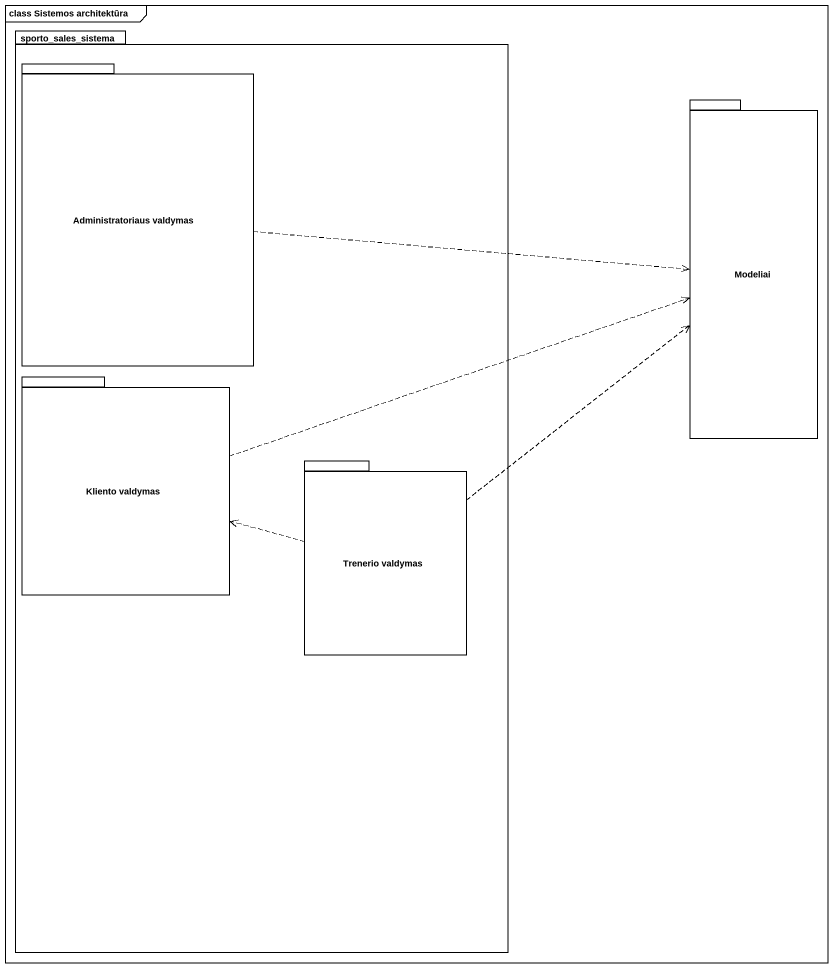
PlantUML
@startuml
mainframe class Sistemos architektūra
package sporto_sales_sistema {
  package "Administratoriaus valdymas" as Administratoriaus_valdymas {
  }
  package "Kliento valdymas" as Kliento_valdymas {
  }
  package "Trenerio valdymas" as Trenerio_valdymas {
  }
}
package Modeliai {
}
Administratoriaus_valdymas .right.> Modeliai
Kliento_valdymas .right.> Modeliai
Trenerio_valdymas .up.> Modeliai
Trenerio_valdymas .left.> Kliento_valdymas
@enduml
